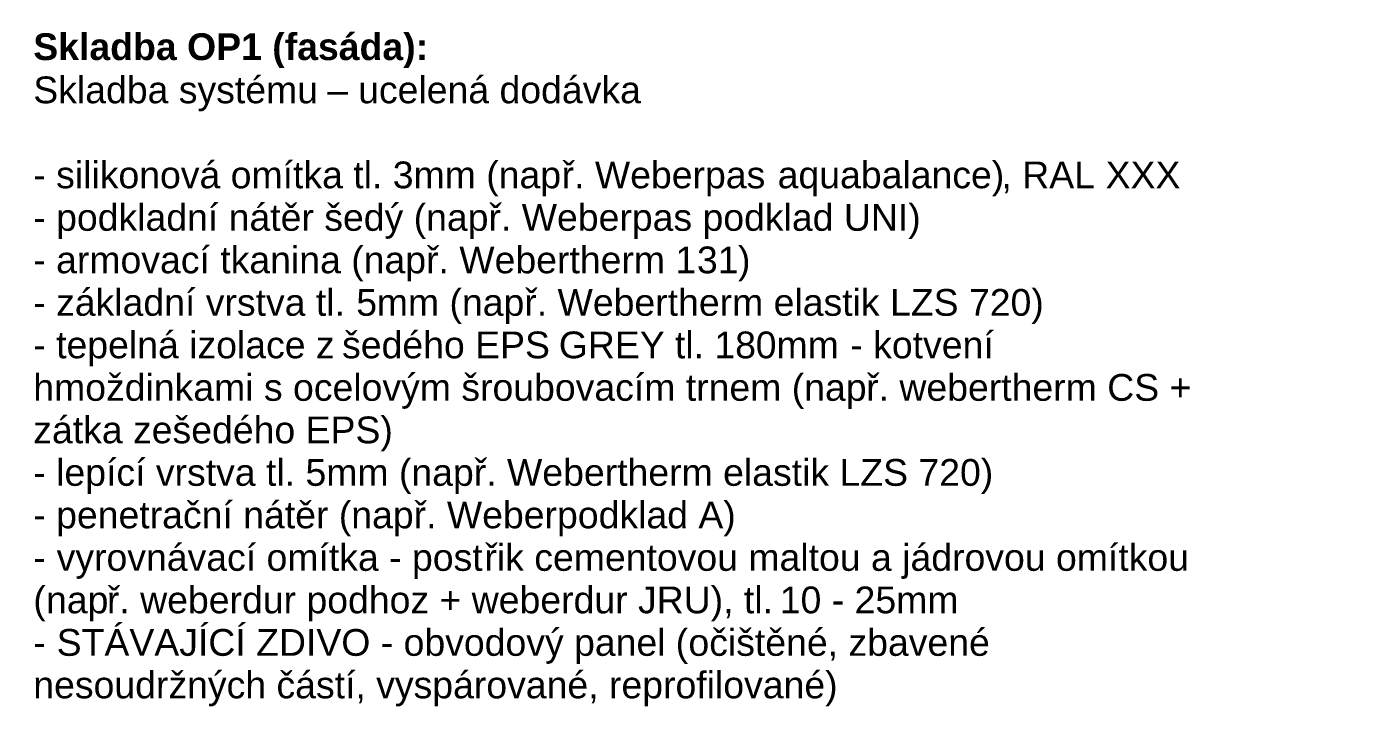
# Model space of a CAD drawing. Header units: millimetres. Extents: x 3821 to 11066, y 2454 to 5594.
# Drawn here: x 5118 to 5739, y 3101 to 3418 of the extents above; entities that cross this region are included whole.
import ezdxf

# ---------------------------------------------------------------- set-up
doc = ezdxf.new("R2010")
doc.units = ezdxf.units.MM
doc.layers.add('G-ANNO-TEXT', color=231, linetype='Continuous', lineweight=9)
doc.styles.add('Arial_1', font='arial.ttf', dxfattribs={"height": 12.5})
doc.styles.add('Arial_B', font='arialbd.ttf', dxfattribs={"height": 12.5})

msp = doc.modelspace()

# ---------------------------------------------------------------- texts
at = {"layer": 'G-ANNO-TEXT', "color": 7, "char_height": 12.5, "attachment_point": 1, "bg_fill": 3, "box_fill_scale": 1.25, "bg_fill_color": 256, "bg_fill_true_color": 13158600, "bg_fill_transparency": 0}
for s, insert, width, style in [('Skladba OP1 (fasáda):', (5121.37, 3415.08), 222.4683, 'Arial_B'), ('- silikonová omítka tl. 3mm (nap', (5121.37, 3355.22), 299.0294, 'Arial_1')]:
    msp.add_mtext(s, dxfattribs=dict(at, insert=insert, width=width, style=style))

# ---------------------------------------------------------------- next in the draw order: texts
at = {"layer": 'G-ANNO-TEXT', "color": 7, "char_height": 12.5, "attachment_point": 1, "style": 'Arial_1', "bg_fill": 3, "box_fill_scale": 1.25, "bg_fill_color": 256, "bg_fill_true_color": 13158600, "bg_fill_transparency": 0}
for s, insert, width in [('Skladba systému ', (5121.37, 3394.91), 166.3502), ('ř. Weberpas ', (5368.1, 3355.22), 122.2573)]:
    msp.add_mtext(s, dxfattribs=dict(at, insert=insert, width=width))

# ---------------------------------------------------------------- next in the draw order: texts
for s, insert, width in [('\\fArial|b0|i0|c238|p34|;–', (5258.63, 3394.91), 11.6245), ('aquabalance)', (5468.97, 3355.22), 126.6666)]:
    msp.add_mtext(s, dxfattribs=dict(at, insert=insert, width=width))

# ---------------------------------------------------------------- next in the draw order: texts
for s, insert, width in [(' ucelená dodávka ', (5268.22, 3394.91), 170.3586), (', RAL ', (5573.48, 3355.22), 58.924)]:
    msp.add_mtext(s, dxfattribs=dict(at, insert=insert, width=width))

# ---------------------------------------------------------------- next in the draw order: texts
at = {"layer": 'G-ANNO-TEXT', "color": 7, "insert": (5622.1, 3355.22), "char_height": 12.5, "width": 42.0886, "attachment_point": 1, "style": 'Arial_1', "bg_fill": 3, "box_fill_scale": 1.25, "bg_fill_color": 256, "bg_fill_true_color": 13158600, "bg_fill_transparency": 0}
msp.add_mtext('XXX', dxfattribs=at)

# ---------------------------------------------------------------- next in the draw order: texts
at = {"layer": 'G-ANNO-TEXT', "color": 7, "insert": (5121.37, 3335.37), "char_height": 12.5, "width": 501.4555, "attachment_point": 1, "style": 'Arial_1', "bg_fill": 3, "box_fill_scale": 1.25, "bg_fill_color": 256, "bg_fill_true_color": 13158600, "bg_fill_transparency": 0}
msp.add_mtext('- podkladní nátěr šedý (např. Weberpas podklad UNI)', dxfattribs=at)

# ---------------------------------------------------------------- next in the draw order: texts
at = {"layer": 'G-ANNO-TEXT', "color": 7, "insert": (5121.37, 3315.53), "char_height": 12.5, "width": 375.5906, "attachment_point": 1, "style": 'Arial_1', "bg_fill": 3, "box_fill_scale": 1.25, "bg_fill_color": 256, "bg_fill_true_color": 13158600, "bg_fill_transparency": 0}
msp.add_mtext('- armovací tkanina (např. Webertherm 1', dxfattribs=at)

# ---------------------------------------------------------------- next in the draw order: texts
at = {"layer": 'G-ANNO-TEXT', "color": 7, "char_height": 12.5, "attachment_point": 1, "style": 'Arial_1', "bg_fill": 3, "box_fill_scale": 1.25, "bg_fill_color": 256, "bg_fill_true_color": 13158600, "bg_fill_transparency": 0}
for s, insert, width in [('31', (5431.27, 3315.53), 23.2489), ('- základní vrstva tl. ', (5121.37, 3295.69), 182.7848)]:
    msp.add_mtext(s, dxfattribs=dict(at, insert=insert, width=width))

# ---------------------------------------------------------------- next in the draw order: texts
for s, insert, width in [('\\fArial|b0|i0|c238|p34|;)', (5450.45, 3315.53), 7.2152), ('\\fArial|b0|i0|c238|p34|;5', (5272.19, 3295.69), 11.6245)]:
    msp.add_mtext(s, dxfattribs=dict(at, insert=insert, width=width))

# ---------------------------------------------------------------- next in the draw order: texts
at = {"layer": 'G-ANNO-TEXT', "color": 7, "insert": (5281.78, 3295.69), "char_height": 12.5, "width": 378.3965, "attachment_point": 1, "style": 'Arial_1', "bg_fill": 3, "box_fill_scale": 1.25, "bg_fill_color": 256, "bg_fill_true_color": 13158600, "bg_fill_transparency": 0}
msp.add_mtext('mm (např. Webertherm elastik LZS 720)', dxfattribs=at)

# ---------------------------------------------------------------- next in the draw order: texts
at = {"layer": 'G-ANNO-TEXT', "color": 7, "insert": (5121.37, 3275.84), "char_height": 12.5, "width": 174.7679, "attachment_point": 1, "style": 'Arial_1', "bg_fill": 3, "box_fill_scale": 1.25, "bg_fill_color": 256, "bg_fill_true_color": 13158600, "bg_fill_transparency": 0}
msp.add_mtext('- tepelná izolace z\xa0', dxfattribs=at)

# ---------------------------------------------------------------- next in the draw order: texts
at = {"layer": 'G-ANNO-TEXT', "color": 7, "insert": (5265.57, 3275.84), "char_height": 12.5, "width": 116.6455, "attachment_point": 1, "style": 'Arial_1', "bg_fill": 3, "box_fill_scale": 1.25, "bg_fill_color": 256, "bg_fill_true_color": 13158600, "bg_fill_transparency": 0}
msp.add_mtext('šedého EPS', dxfattribs=at)

# ---------------------------------------------------------------- next in the draw order: texts
at = {"layer": 'G-ANNO-TEXT', "color": 7, "insert": (5361.81, 3275.84), "char_height": 12.5, "width": 6.0127, "attachment_point": 1, "style": 'Arial_1', "bg_fill": 3, "box_fill_scale": 1.25, "bg_fill_color": 256, "bg_fill_true_color": 13158600, "bg_fill_transparency": 0}
msp.add_mtext('\\fArial|b0|i0|c238|p34|; ', dxfattribs=at)

# ---------------------------------------------------------------- next in the draw order: texts
at = {"layer": 'G-ANNO-TEXT', "color": 7, "insert": (5366.77, 3275.84), "char_height": 12.5, "width": 65.7384, "attachment_point": 1, "style": 'Arial_1', "bg_fill": 3, "box_fill_scale": 1.25, "bg_fill_color": 256, "bg_fill_true_color": 13158600, "bg_fill_transparency": 0}
msp.add_mtext('GREY ', dxfattribs=at)

# ---------------------------------------------------------------- next in the draw order: texts
at = {"layer": 'G-ANNO-TEXT', "color": 7, "insert": (5421.01, 3275.84), "char_height": 12.5, "width": 34.0717, "attachment_point": 1, "style": 'Arial_1', "bg_fill": 3, "box_fill_scale": 1.25, "bg_fill_color": 256, "bg_fill_true_color": 13158600, "bg_fill_transparency": 0}
msp.add_mtext('tl. 1', dxfattribs=at)

# ---------------------------------------------------------------- next in the draw order: texts
at = {"layer": 'G-ANNO-TEXT', "color": 7, "insert": (5449.13, 3275.84), "char_height": 12.5, "width": 11.6245, "attachment_point": 1, "style": 'Arial_1', "bg_fill": 3, "box_fill_scale": 1.25, "bg_fill_color": 256, "bg_fill_true_color": 13158600, "bg_fill_transparency": 0}
msp.add_mtext('\\fArial|b0|i0|c238|p34|;8', dxfattribs=at)

# ---------------------------------------------------------------- next in the draw order: texts
at = {"layer": 'G-ANNO-TEXT', "color": 7, "insert": (5458.72, 3275.84), "char_height": 12.5, "width": 47.7004, "attachment_point": 1, "style": 'Arial_1', "bg_fill": 3, "box_fill_scale": 1.25, "bg_fill_color": 256, "bg_fill_true_color": 13158600, "bg_fill_transparency": 0}
msp.add_mtext('0mm', dxfattribs=at)

# ---------------------------------------------------------------- next in the draw order: texts
at = {"layer": 'G-ANNO-TEXT', "color": 7, "insert": (5498.07, 3275.84), "char_height": 12.5, "width": 93.3966, "attachment_point": 1, "style": 'Arial_1', "bg_fill": 3, "box_fill_scale": 1.25, "bg_fill_color": 256, "bg_fill_true_color": 13158600, "bg_fill_transparency": 0}
msp.add_mtext(' - kotvení ', dxfattribs=at)

# ---------------------------------------------------------------- next in the draw order: texts
at = {"layer": 'G-ANNO-TEXT', "color": 7, "insert": (5121.37, 3256), "char_height": 12.5, "width": 471.3922, "attachment_point": 1, "style": 'Arial_1', "bg_fill": 3, "box_fill_scale": 1.25, "bg_fill_color": 256, "bg_fill_true_color": 13158600, "bg_fill_transparency": 0}
msp.add_mtext('hmoždinkami s ocelovým šroubovacím trnem (nap', dxfattribs=at)

# ---------------------------------------------------------------- next in the draw order: texts
at = {"layer": 'G-ANNO-TEXT', "color": 7, "char_height": 12.5, "attachment_point": 1, "style": 'Arial_1', "bg_fill": 3, "box_fill_scale": 1.25, "bg_fill_color": 256, "bg_fill_true_color": 13158600, "bg_fill_transparency": 0}
for s, insert, width in [('ř. webertherm CS + ', (5510.31, 3256), 189.1982), ('zátka zešedého EPS)', (5121.37, 3236.16), 202.4261)]:
    msp.add_mtext(s, dxfattribs=dict(at, insert=insert, width=width))

# ---------------------------------------------------------------- next in the draw order: texts
at = {"layer": 'G-ANNO-TEXT', "color": 7, "insert": (5121.37, 3216.31), "char_height": 12.5, "width": 545.5483, "attachment_point": 1, "style": 'Arial_1', "bg_fill": 3, "box_fill_scale": 1.25, "bg_fill_color": 256, "bg_fill_true_color": 13158600, "bg_fill_transparency": 0}
msp.add_mtext('- lepící vrstva tl. 5mm (např. Webertherm elastik LZS 720)', dxfattribs=at)

# ---------------------------------------------------------------- next in the draw order: texts
at = {"layer": 'G-ANNO-TEXT', "color": 7, "insert": (5121.37, 3196.47), "char_height": 12.5, "width": 396.4345, "attachment_point": 1, "style": 'Arial_1', "bg_fill": 3, "box_fill_scale": 1.25, "bg_fill_color": 256, "bg_fill_true_color": 13158600, "bg_fill_transparency": 0}
msp.add_mtext('- penetrační nátěr (např. Weberpodklad A)', dxfattribs=at)

# ---------------------------------------------------------------- next in the draw order: texts
at = {"layer": 'G-ANNO-TEXT', "color": 7, "insert": (5121.37, 3176.62), "char_height": 12.5, "width": 13.2278, "attachment_point": 1, "style": 'Arial_1', "bg_fill": 3, "box_fill_scale": 1.25, "bg_fill_color": 256, "bg_fill_true_color": 13158600, "bg_fill_transparency": 0}
msp.add_mtext('- ', dxfattribs=at)

# ---------------------------------------------------------------- next in the draw order: texts
at = {"layer": 'G-ANNO-TEXT', "color": 7, "insert": (5132.29, 3176.62), "char_height": 12.5, "width": 242.1096, "attachment_point": 1, "style": 'Arial_1', "bg_fill": 3, "box_fill_scale": 1.25, "bg_fill_color": 256, "bg_fill_true_color": 13158600, "bg_fill_transparency": 0}
msp.add_mtext('vyrovnávací omítka - post', dxfattribs=at)

# ---------------------------------------------------------------- next in the draw order: texts
at = {"layer": 'G-ANNO-TEXT', "color": 7, "char_height": 12.5, "attachment_point": 1, "style": 'Arial_1', "bg_fill": 3, "box_fill_scale": 1.25, "bg_fill_color": 256, "bg_fill_true_color": 13158600, "bg_fill_transparency": 0}
for s, insert, width in [('řik cementovou maltou a jádrovou omítkou ', (5332.05, 3176.62), 404.0505), ('\\fArial|b0|i0|c238|p34|;(', (5121.37, 3156.78), 7.2152)]:
    msp.add_mtext(s, dxfattribs=dict(at, insert=insert, width=width))

# ---------------------------------------------------------------- next in the draw order: texts
at = {"layer": 'G-ANNO-TEXT', "color": 7, "insert": (5127.33, 3156.78), "char_height": 12.5, "width": 34.4726, "attachment_point": 1, "style": 'Arial_1', "bg_fill": 3, "box_fill_scale": 1.25, "bg_fill_color": 256, "bg_fill_true_color": 13158600, "bg_fill_transparency": 0}
msp.add_mtext('nap', dxfattribs=at)

# ---------------------------------------------------------------- next in the draw order: texts
at = {"layer": 'G-ANNO-TEXT', "color": 7, "char_height": 12.5, "attachment_point": 1, "style": 'Arial_1', "bg_fill": 3, "box_fill_scale": 1.25, "bg_fill_color": 256, "bg_fill_true_color": 13158600, "bg_fill_transparency": 0}
for s, insert, width in [('ř. weberdur podhoz + weberdur JRU), tl. ', (5155.77, 3156.78), 380.8016), ('- ', (5121.37, 3136.94), 13.2278)]:
    msp.add_mtext(s, dxfattribs=dict(at, insert=insert, width=width))

# ---------------------------------------------------------------- next in the draw order: texts
at = {"layer": 'G-ANNO-TEXT', "color": 7, "insert": (5469.96, 3156.78), "char_height": 12.5, "width": 54.1139, "attachment_point": 1, "style": 'Arial_1', "bg_fill": 3, "box_fill_scale": 1.25, "bg_fill_color": 256, "bg_fill_true_color": 13158600, "bg_fill_transparency": 0}
msp.add_mtext('10 - 2', dxfattribs=at)

# ---------------------------------------------------------------- next in the draw order: texts
at = {"layer": 'G-ANNO-TEXT', "color": 7, "char_height": 12.5, "attachment_point": 1, "style": 'Arial_1', "bg_fill": 3, "box_fill_scale": 1.25, "bg_fill_color": 256, "bg_fill_true_color": 13158600, "bg_fill_transparency": 0}
for s, insert, width in [('5mm', (5514.61, 3156.78), 47.7004), ('STÁVAJÍCÍ ZDIVO - obvodový panel', (5132.29, 3136.94), 344.3248)]:
    msp.add_mtext(s, dxfattribs=dict(at, insert=insert, width=width))

# ---------------------------------------------------------------- next in the draw order: texts
at = {"layer": 'G-ANNO-TEXT', "color": 7, "insert": (5416.38, 3136.94), "char_height": 12.5, "width": 6.0127, "attachment_point": 1, "style": 'Arial_1', "bg_fill": 3, "box_fill_scale": 1.25, "bg_fill_color": 256, "bg_fill_true_color": 13158600, "bg_fill_transparency": 0}
msp.add_mtext('\\fArial|b0|i0|c238|p34|; ', dxfattribs=at)

# ---------------------------------------------------------------- next in the draw order: texts
at = {"layer": 'G-ANNO-TEXT', "color": 7, "insert": (5421.34, 3136.94), "char_height": 12.5, "width": 7.2152, "attachment_point": 1, "style": 'Arial_1', "bg_fill": 3, "box_fill_scale": 1.25, "bg_fill_color": 256, "bg_fill_true_color": 13158600, "bg_fill_transparency": 0}
msp.add_mtext('\\fArial|b0|i0|c238|p34|;(', dxfattribs=at)

# ---------------------------------------------------------------- next in the draw order: texts
at = {"layer": 'G-ANNO-TEXT', "color": 7, "insert": (5427.3, 3136.94), "char_height": 12.5, "width": 175.1687, "attachment_point": 1, "style": 'Arial_1', "bg_fill": 3, "box_fill_scale": 1.25, "bg_fill_color": 256, "bg_fill_true_color": 13158600, "bg_fill_transparency": 0}
msp.add_mtext('očištěné, zbavené ', dxfattribs=at)

# ---------------------------------------------------------------- next in the draw order: texts
at = {"layer": 'G-ANNO-TEXT', "color": 7, "insert": (5121.37, 3117.09), "char_height": 12.5, "width": 452.5526, "attachment_point": 1, "style": 'Arial_1', "bg_fill": 3, "box_fill_scale": 1.25, "bg_fill_color": 256, "bg_fill_true_color": 13158600, "bg_fill_transparency": 0}
msp.add_mtext('nesoudržných částí, vyspárované, reprofilované)', dxfattribs=at)

doc.saveas('drawing.dxf')
